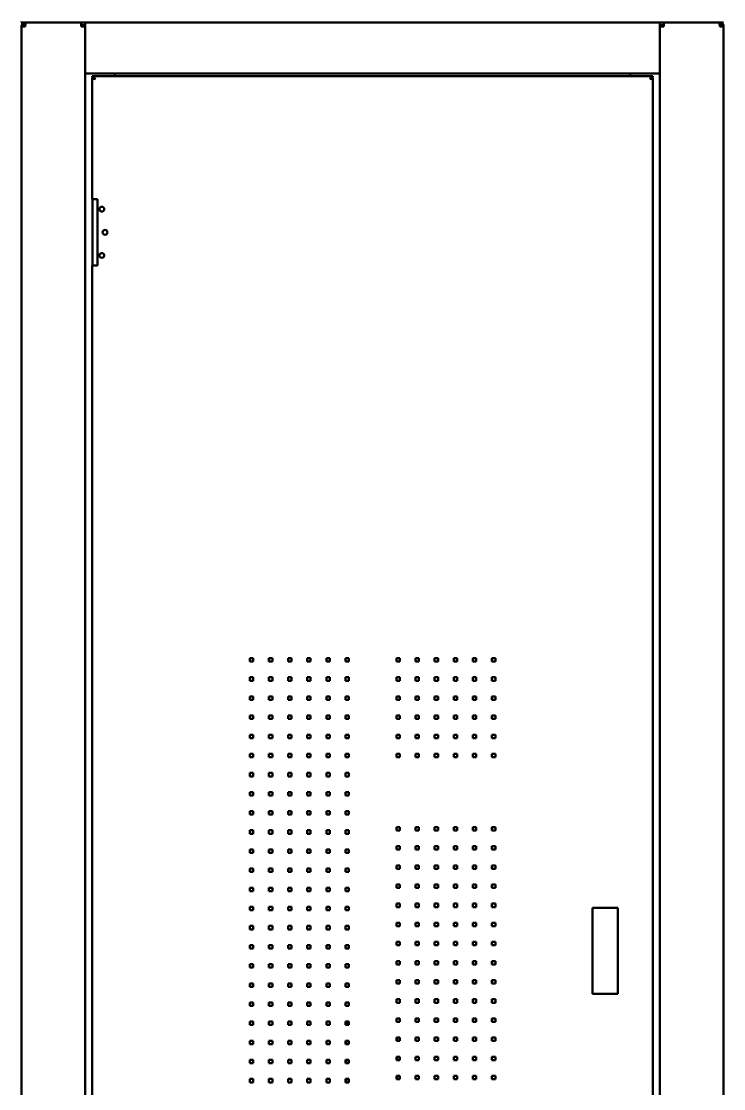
# Model space of a CAD drawing. Header units: millimetres. Extents: x 0 to 70, y -17 to 195.
# Drawn here: x 0.1 to 70.2, y 88.8 to 195.1 of the extents above; entities that cross this region are included whole.
import ezdxf

# ---------------------------------------------------------------- set-up
doc = ezdxf.new("R2010")
doc.units = ezdxf.units.MM
doc.linetypes.add('DASHED', pattern=[0.75, 0.5, -0.25])
doc.layers.add('IV_BEND_DOWN', color=5, linetype='DASHED', lineweight=50)
doc.layers.add('Visible (ANSI)', color=7, linetype='Continuous', lineweight=50)

msp = doc.modelspace()

# ---------------------------------------------------------------- linework, layer by layer
msp.add_line((70.175, 194.996), (0.143, 194.996))
at = {"linetype": 'Continuous', "lineweight": 13}
msp.add_line((0.143, 194.996), (70.175, 194.996), dxfattribs=at)
at = {"color": 7}
msp.add_lwpolyline([(0.143, 194.996), (70.175, 194.996)], dxfattribs=at)
at = {"layer": 'IV_BEND_DOWN'}
msp.add_line((0.143, 194.996), (70.175, 194.996), dxfattribs=at)
at = {"layer": 'Visible (ANSI)', "lineweight": 18}
for p, q in [((0.143, 194.996), (0.677, 194.996)), ((0.677, 194.996), (69.877, 194.996))]:
    msp.add_line(p, q, dxfattribs=at)
at = {"layer": 'Visible (ANSI)'}
for p, q in [((0.144, 195.117), (0.144, 194.996)), ((0.779, 194.996), (0.144, 194.996)), ((0.144, 194.996), (0.779, 194.996)), ((0.525, 194.806), (0.525, 194.996)), ((0.525, 194.806), (0.547, 194.806)), ((0.525, 194.73), (0.525, 194.615)), ((0.538, 194.73), (0.525, 194.73)), ((0.779, 194.996), (69.54, 194.996)), ((69.54, 194.996), (0.779, 194.996)), ((6.115, 194.615), (6.115, 194.996)), ((6.151, 194.73), (6.151, 194.996)), ((6.306, 194.73), (6.151, 194.73)), ((6.496, 194.73), (6.306, 194.73)), ((6.306, 194.615), (6.306, 194.73)), ((6.496, 194.463), (6.496, 194.996)), ((63.825, 194.463), (63.825, 194.996)), ((63.825, 194.73), (64.013, 194.73)), ((64.013, 194.73), (64.013, 194.615)), ((64.17, 194.73), (64.013, 194.73)), ((64.17, 194.996), (64.17, 194.73)), ((64.204, 194.996), (64.204, 194.615)), ((70.175, 194.996), (69.54, 194.996)), ((69.54, 194.996), (70.175, 194.996)), ((69.794, 194.806), (69.772, 194.806)), ((69.794, 194.73), (69.781, 194.73)), ((69.794, 194.806), (69.794, 194.996)), ((69.794, 194.615), (69.794, 194.73)), ((0.144, 194.615), (0.525, 194.615)), ((0.144, 9.874), (0.144, 194.615)), ((6.115, 194.615), (6.496, 194.615)), ((6.496, 190.448), (6.496, 194.463)), ((63.825, 194.615), (64.204, 194.615)), ((63.825, 194.463), (63.825, 190.448)), ((69.794, 194.615), (70.175, 194.615)), ((70.175, 194.615), (70.175, 9.837)), ((6.496, 190.448), (6.496, 189.936)), ((63.825, 190.448), (63.825, 189.951)), ((6.496, 189.936), (6.496, 189.835)), ((63.822, 189.914), (6.496, 189.914)), ((6.496, 189.835), (6.496, 14.986)), ((7.219, 189.66), (63.124, 189.66)), ((7.219, 189.508), (7.219, 189.66)), ((7.219, 177.399), (7.219, 189.457)), ((7.372, 189.457), (7.219, 189.457)), ((7.372, 189.457), (7.382, 189.457)), ((9.482, 189.914), (9.482, 189.66)), ((60.837, 189.66), (60.837, 189.914)), ((62.972, 189.457), (62.961, 189.457)), ((62.972, 189.457), (63.124, 189.457)), ((63.124, 189.508), (63.124, 189.66)), ((63.124, 189.457), (63.124, 15.54)), ((63.822, 189.835), (63.822, 189.936)), ((63.822, 14.986), (63.822, 189.835)), ((7.524, 177.399), (7.219, 177.399)), ((7.251, 170.792), (7.251, 177.399)), ((7.524, 177.399), (7.727, 177.399)), ((7.727, 177.399), (7.727, 170.792)), ((7.219, 170.792), (7.524, 170.792)), ((7.219, 34.205), (7.219, 170.792)), ((7.727, 170.792), (7.524, 170.792)), ((22.932, 131.66), (23.27, 131.66)), ((22.932, 131.323), (22.932, 131.66)), ((23.27, 131.323), (22.932, 131.323)), ((23.27, 131.66), (23.27, 131.323)), ((24.838, 131.66), (25.176, 131.66)), ((24.838, 131.323), (24.838, 131.66)), ((25.176, 131.323), (24.838, 131.323)), ((25.176, 131.66), (25.176, 131.323)), ((26.744, 131.66), (27.082, 131.66)), ((26.744, 131.323), (26.744, 131.66)), ((27.082, 131.323), (26.744, 131.323)), ((27.082, 131.66), (27.082, 131.323)), ((28.65, 131.66), (28.988, 131.66)), ((28.65, 131.323), (28.65, 131.66)), ((28.988, 131.323), (28.65, 131.323)), ((28.988, 131.66), (28.988, 131.323)), ((30.556, 131.66), (30.894, 131.66)), ((30.556, 131.323), (30.556, 131.66)), ((30.894, 131.323), (30.556, 131.323)), ((30.894, 131.66), (30.894, 131.323)), ((32.462, 131.66), (32.8, 131.66)), ((32.462, 131.323), (32.462, 131.66)), ((32.8, 131.323), (32.462, 131.323)), ((32.8, 131.66), (32.8, 131.323)), ((37.544, 131.66), (37.882, 131.66)), ((37.544, 131.322), (37.544, 131.66)), ((37.882, 131.322), (37.544, 131.322)), ((37.882, 131.66), (37.882, 131.322)), ((39.45, 131.66), (39.788, 131.66)), ((39.45, 131.322), (39.45, 131.66)), ((39.788, 131.322), (39.45, 131.322)), ((39.788, 131.66), (39.788, 131.322)), ((41.356, 131.66), (41.694, 131.66)), ((41.356, 131.322), (41.356, 131.66)), ((41.694, 131.322), (41.356, 131.322)), ((41.694, 131.66), (41.694, 131.322)), ((43.262, 131.66), (43.599, 131.66)), ((43.262, 131.322), (43.262, 131.66)), ((43.599, 131.322), (43.262, 131.322)), ((43.599, 131.66), (43.599, 131.322)), ((45.167, 131.66), (45.505, 131.66)), ((45.167, 131.322), (45.167, 131.66)), ((45.505, 131.322), (45.167, 131.322)), ((45.505, 131.66), (45.505, 131.322)), ((47.073, 131.66), (47.411, 131.66)), ((47.073, 131.322), (47.073, 131.66)), ((47.411, 131.322), (47.073, 131.322)), ((47.411, 131.66), (47.411, 131.322)), ((22.932, 129.754), (23.27, 129.754)), ((22.932, 129.417), (22.932, 129.754)), ((23.27, 129.754), (23.27, 129.417)), ((24.838, 129.754), (25.176, 129.754)), ((24.838, 129.417), (24.838, 129.754)), ((25.176, 129.754), (25.176, 129.417)), ((26.744, 129.754), (27.082, 129.754)), ((26.744, 129.417), (26.744, 129.754)), ((27.082, 129.754), (27.082, 129.417)), ((28.65, 129.754), (28.988, 129.754)), ((28.65, 129.417), (28.65, 129.754)), ((28.988, 129.754), (28.988, 129.417)), ((30.556, 129.754), (30.894, 129.754)), ((30.556, 129.417), (30.556, 129.754)), ((30.894, 129.754), (30.894, 129.417)), ((32.462, 129.754), (32.8, 129.754)), ((32.462, 129.417), (32.462, 129.754)), ((32.8, 129.754), (32.8, 129.417)), ((37.544, 129.754), (37.882, 129.754)), ((37.544, 129.416), (37.544, 129.754)), ((37.882, 129.754), (37.882, 129.416)), ((39.45, 129.754), (39.788, 129.754)), ((39.45, 129.416), (39.45, 129.754)), ((39.788, 129.754), (39.788, 129.416)), ((41.356, 129.754), (41.694, 129.754)), ((41.356, 129.416), (41.356, 129.754)), ((41.694, 129.754), (41.694, 129.416)), ((43.262, 129.754), (43.599, 129.754)), ((43.262, 129.416), (43.262, 129.754)), ((43.599, 129.754), (43.599, 129.416)), ((45.167, 129.754), (45.505, 129.754)), ((45.167, 129.416), (45.167, 129.754)), ((45.505, 129.754), (45.505, 129.416)), ((47.073, 129.754), (47.411, 129.754)), ((47.073, 129.416), (47.073, 129.754)), ((47.411, 129.754), (47.411, 129.416)), ((23.27, 129.417), (22.932, 129.417)), ((25.176, 129.417), (24.838, 129.417)), ((27.082, 129.417), (26.744, 129.417)), ((28.988, 129.417), (28.65, 129.417)), ((30.894, 129.417), (30.556, 129.417)), ((32.8, 129.417), (32.462, 129.417)), ((37.882, 129.416), (37.544, 129.416)), ((39.788, 129.416), (39.45, 129.416)), ((41.694, 129.416), (41.356, 129.416)), ((43.599, 129.416), (43.262, 129.416)), ((45.505, 129.416), (45.167, 129.416)), ((47.411, 129.416), (47.073, 129.416)), ((22.932, 127.849), (23.27, 127.849)), ((22.932, 127.511), (22.932, 127.849)), ((23.27, 127.849), (23.27, 127.511)), ((24.838, 127.849), (25.176, 127.849)), ((24.838, 127.511), (24.838, 127.849)), ((25.176, 127.849), (25.176, 127.511)), ((26.744, 127.849), (27.082, 127.849)), ((26.744, 127.511), (26.744, 127.849)), ((27.082, 127.849), (27.082, 127.511)), ((28.65, 127.849), (28.988, 127.849)), ((28.65, 127.511), (28.65, 127.849)), ((28.988, 127.849), (28.988, 127.511)), ((30.556, 127.849), (30.894, 127.849)), ((30.556, 127.511), (30.556, 127.849)), ((30.894, 127.849), (30.894, 127.511)), ((32.462, 127.849), (32.8, 127.849)), ((32.462, 127.511), (32.462, 127.849)), ((32.8, 127.849), (32.8, 127.511)), ((37.544, 127.848), (37.882, 127.848)), ((37.544, 127.51), (37.544, 127.848)), ((37.882, 127.848), (37.882, 127.51)), ((39.45, 127.848), (39.788, 127.848)), ((39.45, 127.51), (39.45, 127.848)), ((39.788, 127.848), (39.788, 127.51)), ((41.356, 127.848), (41.694, 127.848)), ((41.356, 127.51), (41.356, 127.848)), ((41.694, 127.848), (41.694, 127.51)), ((43.262, 127.848), (43.599, 127.848)), ((43.262, 127.51), (43.262, 127.848)), ((43.599, 127.848), (43.599, 127.51)), ((45.167, 127.848), (45.505, 127.848)), ((45.167, 127.51), (45.167, 127.848)), ((45.505, 127.848), (45.505, 127.51)), ((47.073, 127.848), (47.411, 127.848)), ((47.073, 127.51), (47.073, 127.848)), ((47.411, 127.848), (47.411, 127.51)), ((23.27, 127.511), (22.932, 127.511)), ((25.176, 127.511), (24.838, 127.511)), ((27.082, 127.511), (26.744, 127.511)), ((28.988, 127.511), (28.65, 127.511)), ((30.894, 127.511), (30.556, 127.511)), ((32.8, 127.511), (32.462, 127.511)), ((37.882, 127.51), (37.544, 127.51)), ((39.788, 127.51), (39.45, 127.51)), ((41.694, 127.51), (41.356, 127.51)), ((43.599, 127.51), (43.262, 127.51)), ((45.505, 127.51), (45.167, 127.51)), ((47.411, 127.51), (47.073, 127.51)), ((22.932, 125.943), (23.27, 125.943)), ((22.932, 125.605), (22.932, 125.943)), ((23.27, 125.605), (22.932, 125.605)), ((23.27, 125.943), (23.27, 125.605)), ((24.838, 125.943), (25.176, 125.943)), ((24.838, 125.605), (24.838, 125.943)), ((25.176, 125.605), (24.838, 125.605)), ((25.176, 125.943), (25.176, 125.605)), ((26.744, 125.943), (27.082, 125.943)), ((26.744, 125.605), (26.744, 125.943)), ((27.082, 125.605), (26.744, 125.605)), ((27.082, 125.943), (27.082, 125.605)), ((28.65, 125.943), (28.988, 125.943)), ((28.65, 125.605), (28.65, 125.943)), ((28.988, 125.605), (28.65, 125.605)), ((28.988, 125.943), (28.988, 125.605)), ((30.556, 125.943), (30.894, 125.943)), ((30.556, 125.605), (30.556, 125.943)), ((30.894, 125.605), (30.556, 125.605)), ((30.894, 125.943), (30.894, 125.605)), ((32.462, 125.943), (32.8, 125.943)), ((32.462, 125.605), (32.462, 125.943)), ((32.8, 125.605), (32.462, 125.605)), ((32.8, 125.943), (32.8, 125.605)), ((37.544, 125.942), (37.882, 125.942)), ((37.544, 125.604), (37.544, 125.942)), ((37.882, 125.604), (37.544, 125.604)), ((37.882, 125.942), (37.882, 125.604)), ((39.45, 125.942), (39.788, 125.942)), ((39.45, 125.604), (39.45, 125.942)), ((39.788, 125.604), (39.45, 125.604)), ((39.788, 125.942), (39.788, 125.604)), ((41.356, 125.942), (41.694, 125.942)), ((41.356, 125.604), (41.356, 125.942)), ((41.694, 125.604), (41.356, 125.604)), ((41.694, 125.942), (41.694, 125.604)), ((43.262, 125.942), (43.599, 125.942)), ((43.262, 125.604), (43.262, 125.942)), ((43.599, 125.604), (43.262, 125.604)), ((43.599, 125.942), (43.599, 125.604)), ((45.167, 125.942), (45.505, 125.942)), ((45.167, 125.604), (45.167, 125.942)), ((45.505, 125.604), (45.167, 125.604)), ((45.505, 125.942), (45.505, 125.604)), ((47.073, 125.942), (47.411, 125.942)), ((47.073, 125.604), (47.073, 125.942)), ((47.411, 125.604), (47.073, 125.604)), ((47.411, 125.942), (47.411, 125.604)), ((22.932, 124.037), (23.27, 124.037)), ((22.932, 123.699), (22.932, 124.037)), ((23.27, 123.699), (22.932, 123.699)), ((23.27, 124.037), (23.27, 123.699)), ((24.838, 124.037), (25.176, 124.037)), ((24.838, 123.699), (24.838, 124.037)), ((25.176, 123.699), (24.838, 123.699)), ((25.176, 124.037), (25.176, 123.699)), ((26.744, 124.037), (27.082, 124.037)), ((26.744, 123.699), (26.744, 124.037)), ((27.082, 123.699), (26.744, 123.699)), ((27.082, 124.037), (27.082, 123.699)), ((28.65, 124.037), (28.988, 124.037)), ((28.65, 123.699), (28.65, 124.037)), ((28.988, 123.699), (28.65, 123.699)), ((28.988, 124.037), (28.988, 123.699)), ((30.556, 124.037), (30.894, 124.037)), ((30.556, 123.699), (30.556, 124.037)), ((30.894, 123.699), (30.556, 123.699)), ((30.894, 124.037), (30.894, 123.699)), ((32.462, 124.037), (32.8, 124.037)), ((32.462, 123.699), (32.462, 124.037)), ((32.8, 123.699), (32.462, 123.699)), ((32.8, 124.037), (32.8, 123.699)), ((37.544, 124.036), (37.882, 124.036)), ((37.544, 123.698), (37.544, 124.036)), ((37.882, 123.698), (37.544, 123.698)), ((37.882, 124.036), (37.882, 123.698)), ((39.45, 124.036), (39.788, 124.036)), ((39.45, 123.698), (39.45, 124.036)), ((39.788, 123.698), (39.45, 123.698)), ((39.788, 124.036), (39.788, 123.698)), ((41.356, 124.036), (41.694, 124.036)), ((41.356, 123.698), (41.356, 124.036)), ((41.694, 123.698), (41.356, 123.698)), ((41.694, 124.036), (41.694, 123.698)), ((43.262, 124.036), (43.599, 124.036)), ((43.262, 123.698), (43.262, 124.036)), ((43.599, 123.698), (43.262, 123.698)), ((43.599, 124.036), (43.599, 123.698)), ((45.167, 124.036), (45.505, 124.036)), ((45.167, 123.698), (45.167, 124.036)), ((45.505, 123.698), (45.167, 123.698)), ((45.505, 124.036), (45.505, 123.698)), ((47.073, 124.036), (47.411, 124.036)), ((47.073, 123.698), (47.073, 124.036)), ((47.411, 123.698), (47.073, 123.698)), ((47.411, 124.036), (47.411, 123.698)), ((22.932, 122.131), (23.27, 122.131)), ((22.932, 121.793), (22.932, 122.131)), ((23.27, 121.793), (22.932, 121.793)), ((23.27, 122.131), (23.27, 121.793)), ((24.838, 122.131), (25.176, 122.131)), ((24.838, 121.793), (24.838, 122.131)), ((25.176, 121.793), (24.838, 121.793)), ((25.176, 122.131), (25.176, 121.793)), ((26.744, 122.131), (27.082, 122.131)), ((26.744, 121.793), (26.744, 122.131)), ((27.082, 121.793), (26.744, 121.793)), ((27.082, 122.131), (27.082, 121.793)), ((28.65, 122.131), (28.988, 122.131)), ((28.65, 121.793), (28.65, 122.131)), ((28.988, 121.793), (28.65, 121.793)), ((28.988, 122.131), (28.988, 121.793)), ((30.556, 122.131), (30.894, 122.131)), ((30.556, 121.793), (30.556, 122.131)), ((30.894, 121.793), (30.556, 121.793)), ((30.894, 122.131), (30.894, 121.793)), ((32.462, 122.131), (32.8, 122.131)), ((32.462, 121.793), (32.462, 122.131)), ((32.8, 121.793), (32.462, 121.793)), ((32.8, 122.131), (32.8, 121.793)), ((37.544, 122.13), (37.882, 122.13)), ((37.544, 121.793), (37.544, 122.13)), ((37.882, 121.793), (37.544, 121.793)), ((37.882, 122.13), (37.882, 121.793)), ((39.45, 122.13), (39.788, 122.13)), ((39.45, 121.793), (39.45, 122.13)), ((39.788, 121.793), (39.45, 121.793)), ((39.788, 122.13), (39.788, 121.793)), ((41.356, 122.13), (41.694, 122.13)), ((41.356, 121.793), (41.356, 122.13)), ((41.694, 121.793), (41.356, 121.793)), ((41.694, 122.13), (41.694, 121.793)), ((43.262, 122.13), (43.599, 122.13)), ((43.262, 121.793), (43.262, 122.13)), ((43.599, 121.793), (43.262, 121.793)), ((43.599, 122.13), (43.599, 121.793)), ((45.167, 122.13), (45.505, 122.13)), ((45.167, 121.793), (45.167, 122.13)), ((45.505, 121.793), (45.167, 121.793)), ((45.505, 122.13), (45.505, 121.793)), ((47.073, 122.13), (47.411, 122.13)), ((47.073, 121.793), (47.073, 122.13)), ((47.411, 121.793), (47.073, 121.793)), ((47.411, 122.13), (47.411, 121.793)), ((22.932, 120.225), (23.27, 120.225)), ((22.932, 119.887), (22.932, 120.225)), ((23.27, 120.225), (23.27, 119.887)), ((24.838, 120.225), (25.176, 120.225)), ((24.838, 119.887), (24.838, 120.225)), ((25.176, 120.225), (25.176, 119.887)), ((26.744, 120.225), (27.082, 120.225)), ((26.744, 119.887), (26.744, 120.225)), ((27.082, 120.225), (27.082, 119.887)), ((28.65, 120.225), (28.988, 120.225)), ((28.65, 119.887), (28.65, 120.225)), ((28.988, 120.225), (28.988, 119.887)), ((30.556, 120.225), (30.894, 120.225)), ((30.556, 119.887), (30.556, 120.225)), ((30.894, 120.225), (30.894, 119.887)), ((32.462, 120.225), (32.8, 120.225)), ((32.462, 119.887), (32.462, 120.225)), ((32.8, 120.225), (32.8, 119.887)), ((23.27, 119.887), (22.932, 119.887)), ((25.176, 119.887), (24.838, 119.887)), ((27.082, 119.887), (26.744, 119.887)), ((28.988, 119.887), (28.65, 119.887)), ((30.894, 119.887), (30.556, 119.887)), ((32.8, 119.887), (32.462, 119.887)), ((22.932, 118.319), (23.27, 118.319)), ((22.932, 117.981), (22.932, 118.319)), ((23.27, 118.319), (23.27, 117.981)), ((24.838, 118.319), (25.176, 118.319)), ((24.838, 117.981), (24.838, 118.319)), ((25.176, 118.319), (25.176, 117.981)), ((26.744, 118.319), (27.082, 118.319)), ((26.744, 117.981), (26.744, 118.319)), ((27.082, 118.319), (27.082, 117.981)), ((28.65, 118.319), (28.988, 118.319)), ((28.65, 117.981), (28.65, 118.319)), ((28.988, 118.319), (28.988, 117.981)), ((30.556, 118.319), (30.894, 118.319)), ((30.556, 117.981), (30.556, 118.319)), ((30.894, 118.319), (30.894, 117.981)), ((32.462, 118.319), (32.8, 118.319)), ((32.462, 117.981), (32.462, 118.319)), ((32.8, 118.319), (32.8, 117.981)), ((23.27, 117.981), (22.932, 117.981)), ((25.176, 117.981), (24.838, 117.981)), ((27.082, 117.981), (26.744, 117.981)), ((28.988, 117.981), (28.65, 117.981)), ((30.894, 117.981), (30.556, 117.981)), ((32.8, 117.981), (32.462, 117.981)), ((22.932, 116.413), (23.27, 116.413)), ((22.932, 116.076), (22.932, 116.413)), ((23.27, 116.076), (22.932, 116.076)), ((23.27, 116.413), (23.27, 116.076)), ((24.838, 116.413), (25.176, 116.413)), ((24.838, 116.076), (24.838, 116.413)), ((25.176, 116.076), (24.838, 116.076)), ((25.176, 116.413), (25.176, 116.076)), ((26.744, 116.413), (27.082, 116.413)), ((26.744, 116.076), (26.744, 116.413)), ((27.082, 116.076), (26.744, 116.076)), ((27.082, 116.413), (27.082, 116.076)), ((28.65, 116.413), (28.988, 116.413)), ((28.65, 116.076), (28.65, 116.413)), ((28.988, 116.076), (28.65, 116.076)), ((28.988, 116.413), (28.988, 116.076)), ((30.556, 116.413), (30.894, 116.413)), ((30.556, 116.076), (30.556, 116.413)), ((30.894, 116.076), (30.556, 116.076)), ((30.894, 116.413), (30.894, 116.076)), ((32.462, 116.413), (32.8, 116.413)), ((32.462, 116.076), (32.462, 116.413)), ((32.8, 116.076), (32.462, 116.076)), ((32.8, 116.413), (32.8, 116.076)), ((22.932, 114.508), (23.27, 114.508)), ((22.932, 114.17), (22.932, 114.508)), ((23.27, 114.17), (22.932, 114.17)), ((23.27, 114.508), (23.27, 114.17)), ((24.838, 114.508), (25.176, 114.508)), ((24.838, 114.17), (24.838, 114.508)), ((25.176, 114.17), (24.838, 114.17)), ((25.176, 114.508), (25.176, 114.17)), ((26.744, 114.508), (27.082, 114.508)), ((26.744, 114.17), (26.744, 114.508)), ((27.082, 114.17), (26.744, 114.17)), ((27.082, 114.508), (27.082, 114.17)), ((28.65, 114.508), (28.988, 114.508)), ((28.65, 114.17), (28.65, 114.508)), ((28.988, 114.17), (28.65, 114.17)), ((28.988, 114.508), (28.988, 114.17)), ((30.556, 114.508), (30.894, 114.508)), ((30.556, 114.17), (30.556, 114.508)), ((30.894, 114.17), (30.556, 114.17)), ((30.894, 114.508), (30.894, 114.17)), ((32.462, 114.508), (32.8, 114.508)), ((32.462, 114.17), (32.462, 114.508)), ((32.8, 114.17), (32.462, 114.17)), ((32.8, 114.508), (32.8, 114.17)), ((37.544, 114.825), (37.882, 114.825)), ((37.544, 114.487), (37.544, 114.825)), ((37.882, 114.487), (37.544, 114.487)), ((37.882, 114.825), (37.882, 114.487)), ((39.45, 114.825), (39.788, 114.825)), ((39.45, 114.487), (39.45, 114.825)), ((39.788, 114.487), (39.45, 114.487)), ((39.788, 114.825), (39.788, 114.487)), ((41.356, 114.825), (41.694, 114.825)), ((41.356, 114.487), (41.356, 114.825)), ((41.694, 114.487), (41.356, 114.487)), ((41.694, 114.825), (41.694, 114.487)), ((43.262, 114.487), (43.262, 114.825)), ((43.262, 114.825), (43.599, 114.825)), ((43.599, 114.487), (43.262, 114.487)), ((43.599, 114.825), (43.599, 114.487)), ((45.167, 114.487), (45.167, 114.825)), ((45.167, 114.825), (45.505, 114.825)), ((45.505, 114.487), (45.167, 114.487)), ((45.505, 114.825), (45.505, 114.487)), ((47.073, 114.825), (47.411, 114.825)), ((47.073, 114.487), (47.073, 114.825)), ((47.411, 114.487), (47.073, 114.487)), ((47.411, 114.825), (47.411, 114.487)), ((37.544, 112.919), (37.882, 112.919)), ((37.544, 112.582), (37.544, 112.919)), ((37.882, 112.919), (37.882, 112.582)), ((39.45, 112.919), (39.788, 112.919)), ((39.45, 112.582), (39.45, 112.919)), ((39.788, 112.919), (39.788, 112.582)), ((41.356, 112.919), (41.694, 112.919)), ((41.356, 112.582), (41.356, 112.919)), ((41.694, 112.919), (41.694, 112.582)), ((43.262, 112.582), (43.262, 112.919)), ((43.262, 112.919), (43.599, 112.919)), ((43.599, 112.919), (43.599, 112.582)), ((45.167, 112.582), (45.167, 112.919)), ((45.167, 112.919), (45.505, 112.919)), ((45.505, 112.919), (45.505, 112.582)), ((47.073, 112.919), (47.411, 112.919)), ((47.073, 112.582), (47.073, 112.919)), ((47.411, 112.919), (47.411, 112.582)), ((22.932, 112.602), (23.27, 112.602)), ((22.932, 112.264), (22.932, 112.602)), ((23.27, 112.264), (22.932, 112.264)), ((23.27, 112.602), (23.27, 112.264)), ((24.838, 112.602), (25.176, 112.602)), ((24.838, 112.264), (24.838, 112.602)), ((25.176, 112.264), (24.838, 112.264)), ((25.176, 112.602), (25.176, 112.264)), ((26.744, 112.602), (27.082, 112.602)), ((26.744, 112.264), (26.744, 112.602)), ((27.082, 112.264), (26.744, 112.264)), ((27.082, 112.602), (27.082, 112.264)), ((28.65, 112.602), (28.988, 112.602)), ((28.65, 112.264), (28.65, 112.602)), ((28.988, 112.264), (28.65, 112.264)), ((28.988, 112.602), (28.988, 112.264)), ((30.556, 112.602), (30.894, 112.602)), ((30.556, 112.264), (30.556, 112.602)), ((30.894, 112.264), (30.556, 112.264)), ((30.894, 112.602), (30.894, 112.264)), ((32.462, 112.602), (32.8, 112.602)), ((32.462, 112.264), (32.462, 112.602)), ((32.8, 112.264), (32.462, 112.264)), ((32.8, 112.602), (32.8, 112.264)), ((37.882, 112.582), (37.544, 112.582)), ((39.788, 112.582), (39.45, 112.582)), ((41.694, 112.582), (41.356, 112.582)), ((43.599, 112.582), (43.262, 112.582)), ((45.505, 112.582), (45.167, 112.582)), ((47.411, 112.582), (47.073, 112.582)), ((22.932, 110.696), (23.27, 110.696)), ((22.932, 110.358), (22.932, 110.696)), ((23.27, 110.696), (23.27, 110.358)), ((24.838, 110.696), (25.176, 110.696)), ((24.838, 110.358), (24.838, 110.696)), ((25.176, 110.696), (25.176, 110.358)), ((26.744, 110.696), (27.082, 110.696)), ((26.744, 110.358), (26.744, 110.696)), ((27.082, 110.696), (27.082, 110.358)), ((28.65, 110.696), (28.988, 110.696)), ((28.65, 110.358), (28.65, 110.696)), ((28.988, 110.696), (28.988, 110.358)), ((30.556, 110.696), (30.894, 110.696)), ((30.556, 110.358), (30.556, 110.696)), ((30.894, 110.696), (30.894, 110.358)), ((32.462, 110.696), (32.8, 110.696)), ((32.462, 110.358), (32.462, 110.696)), ((32.8, 110.696), (32.8, 110.358)), ((37.544, 111.013), (37.882, 111.013)), ((37.544, 110.676), (37.544, 111.013)), ((37.882, 110.676), (37.544, 110.676)), ((37.882, 111.013), (37.882, 110.676)), ((39.45, 111.013), (39.788, 111.013)), ((39.45, 110.676), (39.45, 111.013)), ((39.788, 110.676), (39.45, 110.676)), ((39.788, 111.013), (39.788, 110.676)), ((41.356, 111.013), (41.694, 111.013)), ((41.356, 110.676), (41.356, 111.013)), ((41.694, 110.676), (41.356, 110.676)), ((41.694, 111.013), (41.694, 110.676)), ((43.262, 110.676), (43.262, 111.013)), ((43.262, 111.013), (43.599, 111.013)), ((43.599, 110.676), (43.262, 110.676)), ((43.599, 111.013), (43.599, 110.676)), ((45.167, 110.676), (45.167, 111.013)), ((45.167, 111.013), (45.505, 111.013)), ((45.505, 110.676), (45.167, 110.676)), ((45.505, 111.013), (45.505, 110.676)), ((47.073, 111.013), (47.411, 111.013)), ((47.073, 110.676), (47.073, 111.013)), ((47.411, 110.676), (47.073, 110.676)), ((47.411, 111.013), (47.411, 110.676)), ((23.27, 110.358), (22.932, 110.358)), ((25.176, 110.358), (24.838, 110.358)), ((27.082, 110.358), (26.744, 110.358)), ((28.988, 110.358), (28.65, 110.358)), ((30.894, 110.358), (30.556, 110.358)), ((32.8, 110.358), (32.462, 110.358)), ((22.932, 108.79), (23.27, 108.79)), ((22.932, 108.452), (22.932, 108.79)), ((23.27, 108.79), (23.27, 108.452)), ((24.838, 108.79), (25.176, 108.79)), ((24.838, 108.452), (24.838, 108.79)), ((25.176, 108.79), (25.176, 108.452)), ((26.744, 108.79), (27.082, 108.79)), ((26.744, 108.452), (26.744, 108.79)), ((27.082, 108.79), (27.082, 108.452)), ((28.65, 108.79), (28.988, 108.79)), ((28.65, 108.452), (28.65, 108.79)), ((28.988, 108.79), (28.988, 108.452)), ((30.556, 108.79), (30.894, 108.79)), ((30.556, 108.452), (30.556, 108.79)), ((30.894, 108.79), (30.894, 108.452)), ((32.462, 108.79), (32.8, 108.79)), ((32.462, 108.452), (32.462, 108.79)), ((32.8, 108.79), (32.8, 108.452)), ((37.544, 109.108), (37.882, 109.108)), ((37.544, 108.77), (37.544, 109.108)), ((37.882, 108.77), (37.544, 108.77)), ((37.882, 109.108), (37.882, 108.77)), ((39.45, 109.108), (39.788, 109.108)), ((39.45, 108.77), (39.45, 109.108)), ((39.788, 108.77), (39.45, 108.77)), ((39.788, 109.108), (39.788, 108.77)), ((41.356, 109.108), (41.694, 109.108)), ((41.356, 108.77), (41.356, 109.108)), ((41.694, 108.77), (41.356, 108.77)), ((41.694, 109.108), (41.694, 108.77)), ((43.262, 108.77), (43.262, 109.108)), ((43.262, 109.108), (43.599, 109.108)), ((43.599, 108.77), (43.262, 108.77)), ((43.599, 109.108), (43.599, 108.77)), ((45.167, 108.77), (45.167, 109.108)), ((45.167, 109.108), (45.505, 109.108)), ((45.505, 108.77), (45.167, 108.77)), ((45.505, 109.108), (45.505, 108.77)), ((47.073, 109.108), (47.411, 109.108)), ((47.073, 108.77), (47.073, 109.108)), ((47.411, 108.77), (47.073, 108.77)), ((47.411, 109.108), (47.411, 108.77)), ((23.27, 108.452), (22.932, 108.452)), ((25.176, 108.452), (24.838, 108.452)), ((27.082, 108.452), (26.744, 108.452)), ((28.988, 108.452), (28.65, 108.452)), ((30.894, 108.452), (30.556, 108.452)), ((32.8, 108.452), (32.462, 108.452)), ((22.932, 106.884), (23.27, 106.884)), ((22.932, 106.546), (22.932, 106.884)), ((23.27, 106.546), (22.932, 106.546)), ((23.27, 106.884), (23.27, 106.546)), ((24.838, 106.884), (25.176, 106.884)), ((24.838, 106.546), (24.838, 106.884)), ((25.176, 106.546), (24.838, 106.546)), ((25.176, 106.884), (25.176, 106.546)), ((26.744, 106.884), (27.082, 106.884)), ((26.744, 106.546), (26.744, 106.884)), ((27.082, 106.546), (26.744, 106.546)), ((27.082, 106.884), (27.082, 106.546)), ((28.65, 106.884), (28.988, 106.884)), ((28.65, 106.546), (28.65, 106.884)), ((28.988, 106.546), (28.65, 106.546)), ((28.988, 106.884), (28.988, 106.546)), ((30.556, 106.884), (30.894, 106.884)), ((30.556, 106.546), (30.556, 106.884)), ((30.894, 106.546), (30.556, 106.546)), ((30.894, 106.884), (30.894, 106.546)), ((32.462, 106.884), (32.8, 106.884)), ((32.462, 106.546), (32.462, 106.884)), ((32.8, 106.546), (32.462, 106.546)), ((32.8, 106.884), (32.8, 106.546)), ((37.544, 107.202), (37.882, 107.202)), ((37.544, 106.864), (37.544, 107.202)), ((37.882, 106.864), (37.544, 106.864)), ((37.882, 107.202), (37.882, 106.864)), ((39.45, 107.202), (39.788, 107.202)), ((39.45, 106.864), (39.45, 107.202)), ((39.788, 106.864), (39.45, 106.864)), ((39.788, 107.202), (39.788, 106.864)), ((41.356, 107.202), (41.694, 107.202)), ((41.356, 106.864), (41.356, 107.202)), ((41.694, 106.864), (41.356, 106.864)), ((41.694, 107.202), (41.694, 106.864)), ((43.262, 106.864), (43.262, 107.202)), ((43.262, 107.202), (43.599, 107.202)), ((43.599, 106.864), (43.262, 106.864)), ((43.599, 107.202), (43.599, 106.864)), ((45.167, 106.864), (45.167, 107.202)), ((45.167, 107.202), (45.505, 107.202)), ((45.505, 106.864), (45.167, 106.864)), ((45.505, 107.202), (45.505, 106.864)), ((47.073, 107.202), (47.411, 107.202)), ((47.073, 106.864), (47.073, 107.202)), ((47.411, 106.864), (47.073, 106.864)), ((47.411, 107.202), (47.411, 106.864)), ((57.089, 106.787), (59.63, 106.787)), ((57.089, 98.21), (57.089, 106.787)), ((59.63, 106.787), (59.63, 98.21)), ((37.544, 105.296), (37.882, 105.296)), ((37.544, 104.958), (37.544, 105.296)), ((37.882, 105.296), (37.882, 104.958)), ((39.45, 105.296), (39.788, 105.296)), ((39.45, 104.958), (39.45, 105.296)), ((39.788, 105.296), (39.788, 104.958)), ((41.356, 105.296), (41.694, 105.296)), ((41.356, 104.958), (41.356, 105.296)), ((41.694, 105.296), (41.694, 104.958)), ((43.262, 104.958), (43.262, 105.296)), ((43.262, 105.296), (43.599, 105.296)), ((43.599, 105.296), (43.599, 104.958)), ((45.167, 104.958), (45.167, 105.296)), ((45.167, 105.296), (45.505, 105.296)), ((45.505, 105.296), (45.505, 104.958)), ((47.073, 105.296), (47.411, 105.296)), ((47.073, 104.958), (47.073, 105.296)), ((47.411, 105.296), (47.411, 104.958)), ((22.932, 104.978), (23.27, 104.978)), ((22.932, 104.64), (22.932, 104.978)), ((23.27, 104.64), (22.932, 104.64)), ((23.27, 104.978), (23.27, 104.64)), ((24.838, 104.978), (25.176, 104.978)), ((24.838, 104.64), (24.838, 104.978)), ((25.176, 104.64), (24.838, 104.64)), ((25.176, 104.978), (25.176, 104.64)), ((26.744, 104.978), (27.082, 104.978)), ((26.744, 104.64), (26.744, 104.978)), ((27.082, 104.64), (26.744, 104.64)), ((27.082, 104.978), (27.082, 104.64)), ((28.65, 104.978), (28.988, 104.978)), ((28.65, 104.64), (28.65, 104.978)), ((28.988, 104.64), (28.65, 104.64)), ((28.988, 104.978), (28.988, 104.64)), ((30.556, 104.978), (30.894, 104.978)), ((30.556, 104.64), (30.556, 104.978)), ((30.894, 104.64), (30.556, 104.64)), ((30.894, 104.978), (30.894, 104.64)), ((32.462, 104.978), (32.8, 104.978)), ((32.462, 104.64), (32.462, 104.978)), ((32.8, 104.64), (32.462, 104.64)), ((32.8, 104.978), (32.8, 104.64)), ((37.882, 104.958), (37.544, 104.958)), ((39.788, 104.958), (39.45, 104.958)), ((41.694, 104.958), (41.356, 104.958)), ((43.599, 104.958), (43.262, 104.958)), ((45.505, 104.958), (45.167, 104.958)), ((47.411, 104.958), (47.073, 104.958)), ((37.544, 103.39), (37.882, 103.39)), ((37.544, 103.052), (37.544, 103.39)), ((37.882, 103.39), (37.882, 103.052)), ((39.45, 103.39), (39.788, 103.39)), ((39.45, 103.052), (39.45, 103.39)), ((39.788, 103.39), (39.788, 103.052)), ((41.356, 103.39), (41.694, 103.39)), ((41.356, 103.052), (41.356, 103.39)), ((41.694, 103.39), (41.694, 103.052)), ((43.262, 103.052), (43.262, 103.39)), ((43.262, 103.39), (43.599, 103.39)), ((43.599, 103.39), (43.599, 103.052)), ((45.167, 103.052), (45.167, 103.39)), ((45.167, 103.39), (45.505, 103.39)), ((45.505, 103.39), (45.505, 103.052)), ((47.073, 103.39), (47.411, 103.39)), ((47.073, 103.052), (47.073, 103.39)), ((47.411, 103.39), (47.411, 103.052)), ((22.932, 103.072), (23.27, 103.072)), ((22.932, 102.735), (22.932, 103.072)), ((23.27, 102.735), (22.932, 102.735)), ((23.27, 103.072), (23.27, 102.735)), ((24.838, 103.072), (25.176, 103.072)), ((24.838, 102.735), (24.838, 103.072)), ((25.176, 102.735), (24.838, 102.735)), ((25.176, 103.072), (25.176, 102.735)), ((26.744, 103.072), (27.082, 103.072)), ((26.744, 102.735), (26.744, 103.072)), ((27.082, 102.735), (26.744, 102.735)), ((27.082, 103.072), (27.082, 102.735)), ((28.65, 103.072), (28.988, 103.072)), ((28.65, 102.735), (28.65, 103.072)), ((28.988, 102.735), (28.65, 102.735)), ((28.988, 103.072), (28.988, 102.735)), ((30.556, 103.072), (30.894, 103.072)), ((30.556, 102.735), (30.556, 103.072)), ((30.894, 102.735), (30.556, 102.735)), ((30.894, 103.072), (30.894, 102.735)), ((32.462, 103.072), (32.8, 103.072)), ((32.462, 102.735), (32.462, 103.072)), ((32.8, 102.735), (32.462, 102.735)), ((32.8, 103.072), (32.8, 102.735)), ((37.882, 103.052), (37.544, 103.052)), ((39.788, 103.052), (39.45, 103.052)), ((41.694, 103.052), (41.356, 103.052)), ((43.599, 103.052), (43.262, 103.052)), ((45.505, 103.052), (45.167, 103.052)), ((47.411, 103.052), (47.073, 103.052)), ((22.932, 101.166), (23.27, 101.166)), ((22.932, 100.829), (22.932, 101.166)), ((23.27, 101.166), (23.27, 100.829)), ((24.838, 101.166), (25.176, 101.166)), ((24.838, 100.829), (24.838, 101.166)), ((25.176, 101.166), (25.176, 100.829)), ((26.744, 101.166), (27.082, 101.166)), ((26.744, 100.829), (26.744, 101.166)), ((27.082, 101.166), (27.082, 100.829)), ((28.65, 101.166), (28.988, 101.166)), ((28.65, 100.829), (28.65, 101.166)), ((28.988, 101.166), (28.988, 100.829)), ((30.556, 101.166), (30.894, 101.166)), ((30.556, 100.829), (30.556, 101.166)), ((30.894, 101.166), (30.894, 100.829)), ((32.462, 101.166), (32.8, 101.166)), ((32.462, 100.829), (32.462, 101.166)), ((32.8, 101.166), (32.8, 100.829)), ((37.544, 101.484), (37.882, 101.484)), ((37.544, 101.146), (37.544, 101.484)), ((37.882, 101.146), (37.544, 101.146)), ((37.882, 101.484), (37.882, 101.146)), ((39.45, 101.484), (39.788, 101.484)), ((39.45, 101.146), (39.45, 101.484)), ((39.788, 101.146), (39.45, 101.146)), ((39.788, 101.484), (39.788, 101.146)), ((41.356, 101.484), (41.694, 101.484)), ((41.356, 101.146), (41.356, 101.484)), ((41.694, 101.146), (41.356, 101.146)), ((41.694, 101.484), (41.694, 101.146)), ((43.262, 101.146), (43.262, 101.484)), ((43.262, 101.484), (43.599, 101.484)), ((43.599, 101.146), (43.262, 101.146)), ((43.599, 101.484), (43.599, 101.146)), ((45.167, 101.146), (45.167, 101.484)), ((45.167, 101.484), (45.505, 101.484)), ((45.505, 101.146), (45.167, 101.146)), ((45.505, 101.484), (45.505, 101.146)), ((47.073, 101.484), (47.411, 101.484)), ((47.073, 101.146), (47.073, 101.484)), ((47.411, 101.146), (47.073, 101.146)), ((47.411, 101.484), (47.411, 101.146)), ((23.27, 100.829), (22.932, 100.829)), ((25.176, 100.829), (24.838, 100.829)), ((27.082, 100.829), (26.744, 100.829)), ((28.988, 100.829), (28.65, 100.829)), ((30.894, 100.829), (30.556, 100.829)), ((32.8, 100.829), (32.462, 100.829)), ((22.932, 99.261), (23.27, 99.261)), ((22.932, 98.923), (22.932, 99.261)), ((23.27, 98.923), (22.932, 98.923)), ((23.27, 99.261), (23.27, 98.923)), ((24.838, 99.261), (25.176, 99.261)), ((24.838, 98.923), (24.838, 99.261)), ((25.176, 98.923), (24.838, 98.923)), ((25.176, 99.261), (25.176, 98.923)), ((26.744, 99.261), (27.082, 99.261)), ((26.744, 98.923), (26.744, 99.261)), ((27.082, 98.923), (26.744, 98.923)), ((27.082, 99.261), (27.082, 98.923)), ((28.65, 99.261), (28.988, 99.261)), ((28.65, 98.923), (28.65, 99.261)), ((28.988, 98.923), (28.65, 98.923)), ((28.988, 99.261), (28.988, 98.923)), ((30.556, 99.261), (30.894, 99.261)), ((30.556, 98.923), (30.556, 99.261)), ((30.894, 98.923), (30.556, 98.923)), ((30.894, 99.261), (30.894, 98.923)), ((32.462, 99.261), (32.8, 99.261)), ((32.462, 98.923), (32.462, 99.261)), ((32.8, 98.923), (32.462, 98.923)), ((32.8, 99.261), (32.8, 98.923)), ((37.544, 99.578), (37.882, 99.578)), ((37.544, 99.24), (37.544, 99.578)), ((37.882, 99.24), (37.544, 99.24)), ((37.882, 99.578), (37.882, 99.24)), ((39.45, 99.578), (39.788, 99.578)), ((39.45, 99.24), (39.45, 99.578)), ((39.788, 99.24), (39.45, 99.24)), ((39.788, 99.578), (39.788, 99.24)), ((41.356, 99.578), (41.694, 99.578)), ((41.356, 99.24), (41.356, 99.578)), ((41.694, 99.24), (41.356, 99.24)), ((41.694, 99.578), (41.694, 99.24)), ((43.262, 99.24), (43.262, 99.578)), ((43.262, 99.578), (43.599, 99.578)), ((43.599, 99.24), (43.262, 99.24)), ((43.599, 99.578), (43.599, 99.24)), ((45.167, 99.24), (45.167, 99.578)), ((45.167, 99.578), (45.505, 99.578)), ((45.505, 99.24), (45.167, 99.24)), ((45.505, 99.578), (45.505, 99.24)), ((47.073, 99.578), (47.411, 99.578)), ((47.073, 99.24), (47.073, 99.578)), ((47.411, 99.24), (47.073, 99.24)), ((47.411, 99.578), (47.411, 99.24)), ((59.63, 98.21), (57.089, 98.21)), ((22.932, 97.355), (23.27, 97.355)), ((22.932, 97.017), (22.932, 97.355)), ((23.27, 97.017), (22.932, 97.017)), ((23.27, 97.355), (23.27, 97.017)), ((24.838, 97.355), (25.176, 97.355)), ((24.838, 97.017), (24.838, 97.355)), ((25.176, 97.017), (24.838, 97.017)), ((25.176, 97.355), (25.176, 97.017)), ((26.744, 97.355), (27.082, 97.355)), ((26.744, 97.017), (26.744, 97.355)), ((27.082, 97.017), (26.744, 97.017)), ((27.082, 97.355), (27.082, 97.017)), ((28.65, 97.355), (28.988, 97.355)), ((28.65, 97.017), (28.65, 97.355)), ((28.988, 97.017), (28.65, 97.017)), ((28.988, 97.355), (28.988, 97.017)), ((30.556, 97.355), (30.894, 97.355)), ((30.556, 97.017), (30.556, 97.355)), ((30.894, 97.017), (30.556, 97.017)), ((30.894, 97.355), (30.894, 97.017)), ((32.462, 97.355), (32.8, 97.355)), ((32.462, 97.017), (32.462, 97.355)), ((32.8, 97.017), (32.462, 97.017)), ((32.8, 97.355), (32.8, 97.017)), ((37.544, 97.672), (37.882, 97.672)), ((37.544, 97.335), (37.544, 97.672)), ((37.882, 97.335), (37.544, 97.335)), ((37.882, 97.672), (37.882, 97.335)), ((39.45, 97.672), (39.788, 97.672)), ((39.45, 97.335), (39.45, 97.672)), ((39.788, 97.335), (39.45, 97.335)), ((39.788, 97.672), (39.788, 97.335)), ((41.356, 97.672), (41.694, 97.672)), ((41.356, 97.335), (41.356, 97.672)), ((41.694, 97.335), (41.356, 97.335)), ((41.694, 97.672), (41.694, 97.335)), ((43.262, 97.335), (43.262, 97.672)), ((43.262, 97.672), (43.599, 97.672)), ((43.599, 97.335), (43.262, 97.335)), ((43.599, 97.672), (43.599, 97.335)), ((45.167, 97.335), (45.167, 97.672)), ((45.167, 97.672), (45.505, 97.672)), ((45.505, 97.335), (45.167, 97.335)), ((45.505, 97.672), (45.505, 97.335)), ((47.073, 97.672), (47.411, 97.672)), ((47.073, 97.335), (47.073, 97.672)), ((47.411, 97.335), (47.073, 97.335)), ((47.411, 97.672), (47.411, 97.335)), ((37.544, 95.767), (37.882, 95.767)), ((37.544, 95.429), (37.544, 95.767)), ((37.882, 95.767), (37.882, 95.429)), ((39.45, 95.767), (39.788, 95.767)), ((39.45, 95.429), (39.45, 95.767)), ((39.788, 95.767), (39.788, 95.429)), ((41.356, 95.767), (41.694, 95.767)), ((41.356, 95.429), (41.356, 95.767)), ((41.694, 95.767), (41.694, 95.429)), ((43.262, 95.429), (43.262, 95.767)), ((43.262, 95.767), (43.599, 95.767)), ((43.599, 95.767), (43.599, 95.429)), ((45.167, 95.429), (45.167, 95.767)), ((45.167, 95.767), (45.505, 95.767)), ((45.505, 95.767), (45.505, 95.429)), ((47.073, 95.767), (47.411, 95.767)), ((47.073, 95.429), (47.073, 95.767)), ((47.411, 95.767), (47.411, 95.429)), ((22.932, 95.449), (23.27, 95.449)), ((22.932, 95.111), (22.932, 95.449)), ((23.27, 95.111), (22.932, 95.111)), ((23.27, 95.449), (23.27, 95.111)), ((24.838, 95.449), (25.176, 95.449)), ((24.838, 95.111), (24.838, 95.449)), ((25.176, 95.111), (24.838, 95.111)), ((25.176, 95.449), (25.176, 95.111)), ((26.744, 95.449), (27.082, 95.449)), ((26.744, 95.111), (26.744, 95.449)), ((27.082, 95.111), (26.744, 95.111)), ((27.082, 95.449), (27.082, 95.111)), ((28.65, 95.449), (28.988, 95.449)), ((28.65, 95.111), (28.65, 95.449)), ((28.988, 95.111), (28.65, 95.111)), ((28.988, 95.449), (28.988, 95.111)), ((30.556, 95.449), (30.894, 95.449)), ((30.556, 95.111), (30.556, 95.449)), ((30.894, 95.111), (30.556, 95.111)), ((30.894, 95.449), (30.894, 95.111)), ((32.462, 95.449), (32.8, 95.449)), ((32.462, 95.111), (32.462, 95.449)), ((32.8, 95.111), (32.462, 95.111)), ((32.531, 95.111), (32.531, 95.354)), ((32.531, 95.354), (32.8, 95.354)), ((32.8, 95.449), (32.8, 95.111)), ((37.882, 95.429), (37.544, 95.429)), ((39.788, 95.429), (39.45, 95.429)), ((41.694, 95.429), (41.356, 95.429)), ((43.599, 95.429), (43.262, 95.429)), ((45.505, 95.429), (45.167, 95.429)), ((47.411, 95.429), (47.073, 95.429)), ((37.544, 93.861), (37.882, 93.861)), ((37.544, 93.523), (37.544, 93.861)), ((37.633, 93.861), (37.633, 93.523)), ((37.882, 93.861), (37.882, 93.523)), ((39.45, 93.861), (39.788, 93.861)), ((39.45, 93.523), (39.45, 93.861)), ((39.788, 93.861), (39.788, 93.523)), ((41.356, 93.861), (41.694, 93.861)), ((41.356, 93.523), (41.356, 93.861)), ((41.694, 93.861), (41.694, 93.523)), ((43.262, 93.523), (43.262, 93.861)), ((43.262, 93.861), (43.599, 93.861)), ((43.599, 93.861), (43.599, 93.523)), ((45.167, 93.523), (45.167, 93.861)), ((45.167, 93.861), (45.505, 93.861)), ((45.505, 93.861), (45.505, 93.523)), ((47.073, 93.861), (47.411, 93.861)), ((47.073, 93.523), (47.073, 93.861)), ((47.411, 93.861), (47.411, 93.523)), ((22.932, 93.543), (23.27, 93.543)), ((22.932, 93.205), (22.932, 93.543)), ((23.27, 93.205), (22.932, 93.205)), ((23.27, 93.543), (23.27, 93.205)), ((24.838, 93.543), (25.176, 93.543)), ((24.838, 93.205), (24.838, 93.543)), ((25.176, 93.205), (24.838, 93.205)), ((25.176, 93.543), (25.176, 93.205)), ((26.744, 93.543), (27.082, 93.543)), ((26.744, 93.205), (26.744, 93.543)), ((27.082, 93.205), (26.744, 93.205)), ((27.082, 93.543), (27.082, 93.205)), ((28.65, 93.543), (28.988, 93.543)), ((28.65, 93.205), (28.65, 93.543)), ((28.988, 93.205), (28.65, 93.205)), ((28.988, 93.543), (28.988, 93.205)), ((30.556, 93.543), (30.894, 93.543)), ((30.556, 93.205), (30.556, 93.543)), ((30.894, 93.205), (30.556, 93.205)), ((30.894, 93.543), (30.894, 93.205)), ((32.462, 93.543), (32.8, 93.543)), ((32.462, 93.205), (32.462, 93.543)), ((32.8, 93.205), (32.462, 93.205)), ((32.531, 93.205), (32.531, 93.543)), ((32.8, 93.543), (32.8, 93.205)), ((37.882, 93.523), (37.544, 93.523)), ((39.788, 93.523), (39.45, 93.523)), ((41.694, 93.523), (41.356, 93.523)), ((43.599, 93.523), (43.262, 93.523)), ((45.505, 93.523), (45.167, 93.523)), ((47.411, 93.523), (47.073, 93.523)), ((22.932, 91.637), (23.27, 91.637)), ((22.932, 91.299), (22.932, 91.637)), ((23.27, 91.637), (23.27, 91.299)), ((24.838, 91.637), (25.176, 91.637)), ((24.838, 91.299), (24.838, 91.637)), ((25.176, 91.637), (25.176, 91.299)), ((26.744, 91.637), (27.082, 91.637)), ((26.744, 91.299), (26.744, 91.637)), ((27.082, 91.637), (27.082, 91.299)), ((28.65, 91.637), (28.988, 91.637)), ((28.65, 91.299), (28.65, 91.637)), ((28.988, 91.637), (28.988, 91.299)), ((30.556, 91.637), (30.894, 91.637)), ((30.556, 91.299), (30.556, 91.637)), ((30.894, 91.637), (30.894, 91.299)), ((32.462, 91.637), (32.8, 91.637)), ((32.462, 91.299), (32.462, 91.637)), ((32.531, 91.299), (32.531, 91.637)), ((32.8, 91.637), (32.8, 91.299)), ((37.544, 91.955), (37.882, 91.955)), ((37.544, 91.617), (37.544, 91.955)), ((37.882, 91.617), (37.544, 91.617)), ((37.633, 91.955), (37.633, 91.617)), ((37.882, 91.955), (37.882, 91.617)), ((39.45, 91.955), (39.788, 91.955)), ((39.45, 91.617), (39.45, 91.955)), ((39.788, 91.617), (39.45, 91.617)), ((39.788, 91.955), (39.788, 91.617)), ((41.356, 91.955), (41.694, 91.955)), ((41.356, 91.617), (41.356, 91.955)), ((41.694, 91.617), (41.356, 91.617)), ((41.694, 91.955), (41.694, 91.617)), ((43.262, 91.617), (43.262, 91.955)), ((43.262, 91.955), (43.599, 91.955)), ((43.599, 91.617), (43.262, 91.617)), ((43.599, 91.955), (43.599, 91.617)), ((45.167, 91.617), (45.167, 91.955)), ((45.167, 91.955), (45.505, 91.955)), ((45.505, 91.617), (45.167, 91.617)), ((45.505, 91.955), (45.505, 91.617)), ((47.073, 91.955), (47.411, 91.955)), ((47.073, 91.617), (47.073, 91.955)), ((47.411, 91.617), (47.073, 91.617)), ((47.411, 91.955), (47.411, 91.617)), ((23.27, 91.299), (22.932, 91.299)), ((25.176, 91.299), (24.838, 91.299)), ((27.082, 91.299), (26.744, 91.299)), ((28.988, 91.299), (28.65, 91.299)), ((30.894, 91.299), (30.556, 91.299)), ((32.8, 91.299), (32.462, 91.299)), ((22.932, 89.731), (23.27, 89.731)), ((22.932, 89.393), (22.932, 89.731)), ((23.27, 89.393), (22.932, 89.393)), ((23.27, 89.731), (23.27, 89.393)), ((24.838, 89.731), (25.176, 89.731)), ((24.838, 89.393), (24.838, 89.731)), ((25.176, 89.393), (24.838, 89.393)), ((25.176, 89.731), (25.176, 89.393)), ((26.744, 89.731), (27.082, 89.731)), ((26.744, 89.393), (26.744, 89.731)), ((27.082, 89.393), (26.744, 89.393)), ((27.082, 89.731), (27.082, 89.393)), ((28.65, 89.731), (28.988, 89.731)), ((28.65, 89.393), (28.65, 89.731)), ((28.988, 89.393), (28.65, 89.393)), ((28.988, 89.731), (28.988, 89.393)), ((30.556, 89.731), (30.894, 89.731)), ((30.556, 89.393), (30.556, 89.731)), ((30.894, 89.393), (30.556, 89.393)), ((30.894, 89.731), (30.894, 89.393)), ((32.462, 89.731), (32.8, 89.731)), ((32.462, 89.393), (32.462, 89.731)), ((32.8, 89.393), (32.462, 89.393)), ((32.531, 89.393), (32.531, 89.731)), ((32.8, 89.731), (32.8, 89.393)), ((37.544, 90.049), (37.882, 90.049)), ((37.544, 89.711), (37.544, 90.049)), ((37.882, 89.711), (37.544, 89.711)), ((37.633, 90.049), (37.633, 89.711)), ((37.882, 90.049), (37.882, 89.711)), ((39.45, 90.049), (39.788, 90.049)), ((39.45, 89.711), (39.45, 90.049)), ((39.788, 89.711), (39.45, 89.711)), ((39.788, 90.049), (39.788, 89.711)), ((41.356, 90.049), (41.694, 90.049)), ((41.356, 89.711), (41.356, 90.049)), ((41.694, 89.711), (41.356, 89.711)), ((41.694, 90.049), (41.694, 89.711)), ((43.262, 89.711), (43.262, 90.049)), ((43.262, 90.049), (43.599, 90.049)), ((43.599, 89.711), (43.262, 89.711)), ((43.599, 90.049), (43.599, 89.711)), ((45.167, 89.711), (45.167, 90.049)), ((45.167, 90.049), (45.505, 90.049)), ((45.505, 89.711), (45.167, 89.711)), ((45.505, 90.049), (45.505, 89.711)), ((47.073, 90.049), (47.411, 90.049)), ((47.073, 89.711), (47.073, 90.049)), ((47.411, 89.711), (47.073, 89.711)), ((47.411, 90.049), (47.411, 89.711))]:
    msp.add_line(p, q, dxfattribs=at)
for centre in [(8.176, 176.398), (8.494, 174.095), (8.176, 171.793)]:
    msp.add_circle(centre, 0.241, dxfattribs=at)
for centre, start, end in [((0.677, 194.463), 124.8499, 145.1501), ((69.642, 194.463), 34.8499, 55.1501)]:
    msp.add_arc(centre, 0.267, start, end, dxfattribs=at)
for points, knots in [([(0.525, 194.996), (0.402, 194.996), (0.281, 194.933), (0.211, 194.832), (0.167, 194.769), (0.144, 194.692), (0.144, 194.615)], [0, 0, 0, 0, 0.9667911, 0.9667911, 0.9667911, 1.5707963, 1.5707963, 1.5707963, 1.5707963]), ([(0.334, 194.615), (0.334, 194.688), (0.38, 194.759), (0.447, 194.789), (0.471, 194.8), (0.498, 194.806), (0.525, 194.806)], [0, 0, 0, 0, 1.1497149, 1.1497149, 1.1497149, 1.5707963, 1.5707963, 1.5707963, 1.5707963]), ([(0.525, 194.615), (0.539, 194.738), (0.552, 194.859), (0.566, 194.929), (0.575, 194.973), (0.583, 194.996), (0.592, 194.996)], [0, 0, 0, 0, 0.9667911, 0.9667911, 0.9667911, 1.5707963, 1.5707963, 1.5707963, 1.5707963]), ([(69.727, 194.996), (69.741, 194.996), (69.754, 194.933), (69.768, 194.832), (69.777, 194.769), (69.786, 194.692), (69.794, 194.615)], [0, 0, 0, 0, 0.9667911, 0.9667911, 0.9667911, 1.5707963, 1.5707963, 1.5707963, 1.5707963]), ([(70.175, 194.615), (70.175, 194.738), (70.112, 194.859), (70.011, 194.929), (69.948, 194.973), (69.871, 194.996), (69.794, 194.996)], [0, 0, 0, 0, 0.9667911, 0.9667911, 0.9667911, 1.5707963, 1.5707963, 1.5707963, 1.5707963]), ([(69.985, 194.615), (69.985, 194.688), (69.939, 194.759), (69.872, 194.789), (69.848, 194.8), (69.821, 194.806), (69.794, 194.806)], [0, 0, 0, 0, 1.1497149, 1.1497149, 1.1497149, 1.5707963, 1.5707963, 1.5707963, 1.5707963]), ([(7.524, 189.355), (7.458, 189.459), (7.392, 189.561), (7.326, 189.615), (7.29, 189.644), (7.255, 189.66), (7.219, 189.66)], [0, 0, 0, 0, 1.0222572, 1.0222572, 1.0222572, 1.5707963, 1.5707963, 1.5707963, 1.5707963]), ([(7.524, 189.355), (7.445, 189.417), (7.367, 189.477), (7.288, 189.498), (7.265, 189.504), (7.242, 189.508), (7.219, 189.508)], [0, 0, 0, 0, 1.2156755, 1.2156755, 1.2156755, 1.5707963, 1.5707963, 1.5707963, 1.5707963]), ([(7.219, 189.457), (7.219, 189.435), (7.276, 189.413), (7.365, 189.391), (7.413, 189.379), (7.468, 189.367), (7.524, 189.355)], [0, 0, 0, 0, 1.0222572, 1.0222572, 1.0222572, 1.5707963, 1.5707963, 1.5707963, 1.5707963]), ([(7.524, 189.355), (7.462, 189.381), (7.403, 189.408), (7.381, 189.434), (7.375, 189.441), (7.372, 189.449), (7.372, 189.457)], [0, 0, 0, 0, 1.2156755, 1.2156755, 1.2156755, 1.5707963, 1.5707963, 1.5707963, 1.5707963]), ([(63.124, 189.66), (63.058, 189.66), (62.992, 189.603), (62.926, 189.514), (62.891, 189.467), (62.855, 189.411), (62.82, 189.355)], [0, 0, 0, 0, 1.0222572, 1.0222572, 1.0222572, 1.5707963, 1.5707963, 1.5707963, 1.5707963]), ([(62.82, 189.355), (62.898, 189.417), (62.977, 189.477), (63.056, 189.498), (63.079, 189.504), (63.101, 189.508), (63.124, 189.508)], [0, 0, 0, 0, 1.2156755, 1.2156755, 1.2156755, 1.5707963, 1.5707963, 1.5707963, 1.5707963]), ([(62.82, 189.355), (62.923, 189.377), (63.026, 189.399), (63.08, 189.421), (63.109, 189.433), (63.124, 189.445), (63.124, 189.457)], [0, 0, 0, 0, 1.0222572, 1.0222572, 1.0222572, 1.5707963, 1.5707963, 1.5707963, 1.5707963]), ([(62.82, 189.355), (62.881, 189.381), (62.941, 189.408), (62.962, 189.434), (62.969, 189.441), (62.972, 189.449), (62.972, 189.457)], [0, 0, 0, 0, 1.2156755, 1.2156755, 1.2156755, 1.5707963, 1.5707963, 1.5707963, 1.5707963])]:
    msp.add_open_spline(points, degree=3, knots=knots, dxfattribs=at)

doc.saveas('drawing.dxf')
